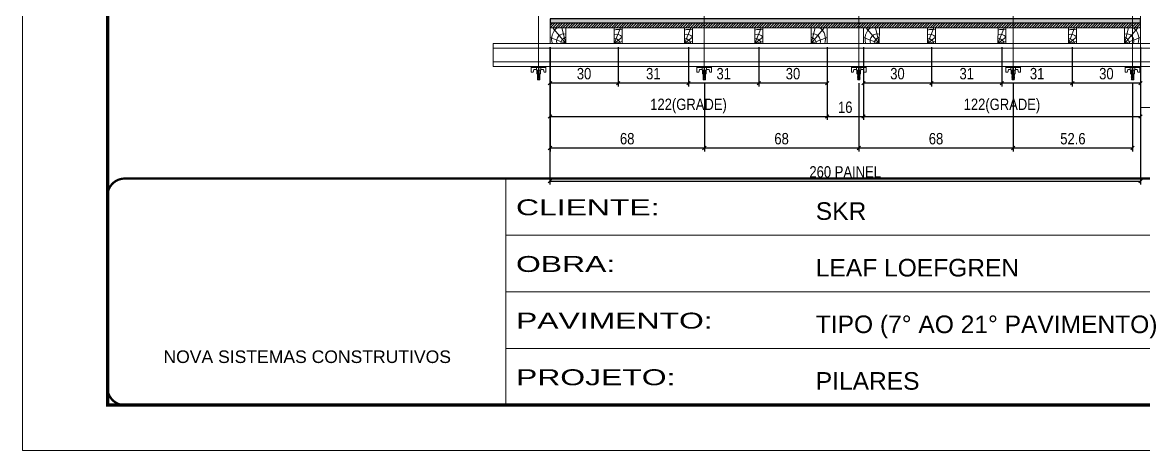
# Model space of a CAD drawing. Extents: x 14400 to 27878, y -21631 to 6985.
# Drawn here: x 16012 to 16999, y 2489 to 2866 of the extents above; entities that cross this region are included whole.
import ezdxf

# ---------------------------------------------------------------- set-up
doc = ezdxf.new("R2010")
doc.units = 0
doc.linetypes.add('CONTINUO', pattern=[0])
doc.linetypes.add('DASHED', pattern=[0.75, 0.5, -0.25])
doc.layers.add('CHAPA', color=1, linetype='Continuous')
doc.layers.add('COTA', color=241, linetype='Continuous')
for name, color, linetype, lineweight in [('Folhas', 255, 'Continuous', 9), ('Hachura', 251, 'Continuous', 9), ('Madeira', 126, 'Continuous', 18), ('Perfil Metálico', 224, 'Continuous', 18), ('SARRAFO DE PRESSAO', 251, 'DASHED', 9)]:
    doc.layers.add(name, color=color, linetype=linetype, lineweight=lineweight)
doc.styles.add('ARIAL', font='arial.ttf')
doc.styles.add('COTA TECNICA 2X', font='techl___.ttf', dxfattribs={"height": 10})
doc.styles.add('Tecnologia', font='')
doc.styles.get('Tecnologia').set_extended_font_data('Forgotten Futurist')
doc.dimstyles.new('SECAO PILAR', dxfattribs={"dimtxt": 10, "dimasz": 3, "dimexe": 3, "dimexo": 3, "dimgap": 3, "dimtad": 1, "dimdec": 1, "dimlfac": 0.5, "dimzin": 12, "dimdsep": 46, "dimtxsty": 'COTA TECNICA 2X', "dimblk1": 'OBLIQUE', "dimblk2": 'OBLIQUE', "dimsah": 1, "dimcen": 0.9, "dimclrd": 256, "dimclre": 256, "dimclrt": 256, "dimadec": 1, "dimazin": 3, "dimtfac": 1, "dimtdec": 1, "dimtmove": 0, "dimatfit": 3, "dimfxl": 1, "dimtolj": 1, "dimtzin": 12, "dimarcsym": 0})

# ---------------------------------------------------------------- blocks, each defined once
blk = doc.blocks.new('9999999999')
at = {"color": 30, "linetype": 'CONTINUO'}
for p, q in [((98564.56, 34230.21), (98564.56, 34429.45)), ((98564.56, 34379.64), (99583.98, 34379.64)), ((98564.56, 34329.83), (99487.98, 34329.83)), ((98564.56, 34280.02), (99487.98, 34280.02))]:
    blk.add_line(p, q, dxfattribs=at)
at = {"color": 30, "linetype": 'CONTINUO', "const_width": 2}
blk.add_lwpolyline([(99583.98, 34230.21), (99583.98, 34414.45, 0.414214), (99568.98, 34429.45), (98228.98, 34429.45, 0.414214), (98213.98, 34414.45), (98213.98, 34245.21, 0.414214), (98228.98, 34230.21), (99583.98, 34230.21)], format="xyb", dxfattribs=at)
at = {"layer": 'Folhas'}
blk.add_lwpolyline([(98138.98, 34190.21), (99623.98, 34190.21), (99623.98, 35240.21), (98138.98, 35240.21)], close=True, dxfattribs=at)
at = {"layer": 'Folhas', "color": 30, "const_width": 3}
blk.add_lwpolyline([(98213.98, 34230.21), (99583.98, 34230.21), (99583.98, 35200.21), (98213.98, 35200.21)], close=True, dxfattribs=at)
at = {"color": 7, "linetype": 'Continuous', "ltscale": 5, "style": 'ARIAL'}
for s, height, p in [('SKR', 15.483, (98837.68, 34393.13)), ('LEAF LOEFGREN', 15.4829, (98837.68, 34343.32)), ('TIPO (7° AO 21° PAVIMENTO)', 15.4829, (98837.68, 34293.51)), ('NOVA SISTEMAS CONSTRUTIVOS', 11.0592, (98263.19, 34267.21)), ('PILARES', 15.483, (98837.68, 34243.7))]:
    blk.add_text(s, height=height, dxfattribs=at).set_placement(p)
at = {"layer": 'Folhas', "color": 7, "style": 'Tecnologia', "width": 1.5}
for s, p in [('CLIENTE:', (98573.65, 34397.17)), ('OBRA:', (98573.65, 34347.31)), ('PAVIMENTO:', (98573.65, 34297.5)), ('PROJETO:', (98573.65, 34247.69))]:
    blk.add_text(s, height=14, dxfattribs=at).set_placement(p)
blk = doc.blocks.new('PONTALETE')
at = {"layer": 'Madeira'}
for q in [(2.71, 7), (7, 5.76), (7, 1.74)]:
    blk.add_line((0, 0), q, dxfattribs=at)
blk.add_lwpolyline([(0, 0), (7, 0), (7, 7), (0, 7)], close=True, dxfattribs=at)
for centre, radius, start, end in [((2.04, 0.06), 6.23, 37.2818, 109.0913), ((1.09, 0.9), 3.19, 343.603, 109.9847), ((-0.21, -0.78), 3.09, 14.6322, 86.0383)]:
    blk.add_arc(centre, radius, start, end, dxfattribs=at)
blk = doc.blocks.new('MEIO PONTALETE')
at = {"layer": 'Madeira'}
for q in [(2.71, 7), (3.5, 2.88), (3.5, 0.87)]:
    blk.add_line((0, 0), q, dxfattribs=at)
blk.add_lwpolyline([(0, 0), (3.5, 0), (3.5, 7), (0, 7)], close=True, dxfattribs=at)
for centre, radius, start, end in [((2.04, 0.06), 6.23, 76.4499, 109.0913), ((1.09, 0.9), 3.19, 40.9063, 109.9847), ((-0.21, -0.78), 3.09, 14.6322, 86.0383)]:
    blk.add_arc(centre, radius, start, end, dxfattribs=at)
blk = doc.blocks.new('_Oblique')
at = {"color": 0, "linetype": 'ByBlock', "lineweight": -2}
blk.add_line((-0.5, -0.5), (0.5, 0.5), dxfattribs=at)
blk = doc.blocks.new('*D1439')
at = {"layer": 'COTA', "lineweight": -2, "transparency": 16777216}
for p, q in [((23122.01, 369.02), (23122.01, 334.3)), ((23182.01, 369), (23182.01, 334.3)), ((23182.01, 337.3), (23122.01, 337.3))]:
    blk.add_line(p, q, dxfattribs=at)
at = {"layer": 'Defpoints', "color": 0, "transparency": 16777216}
for p in [(23122.01, 372.02), (23182.01, 372), (23122.01, 337.3)]:
    blk.add_point(p, dxfattribs=at)
at = {"layer": 'COTA', "lineweight": -2, "transparency": 16777216, "xscale": 3, "yscale": 3, "zscale": 3, "rotation": 180}
blk.add_blockref('_Oblique', (23122.01, 337.3), dxfattribs=at)
at = {"layer": 'COTA', "lineweight": -2, "transparency": 16777216, "xscale": 3, "yscale": 3, "zscale": 3}
blk.add_blockref('_Oblique', (23182.01, 337.3), dxfattribs=at)
at = {"layer": 'COTA', "transparency": 16777216, "insert": (23152.01, 345.52), "char_height": 10, "attachment_point": 5, "style": 'COTA TECNICA 2X'}
blk.add_mtext('\\A1;30', dxfattribs=at)
blk = doc.blocks.new('*D1440')
at = {"layer": 'COTA', "lineweight": -2, "transparency": 16777216}
for p, q in [((22938.02, 369.03), (22938.02, 304.88)), ((23182.01, 369), (23182.01, 304.88)), ((22938.02, 307.88), (23182.01, 307.88))]:
    blk.add_line(p, q, dxfattribs=at)
at = {"layer": 'Defpoints', "color": 0, "transparency": 16777216}
for p in [(22938.02, 372.03), (23182.01, 372), (23182.01, 307.88)]:
    blk.add_point(p, dxfattribs=at)
at = {"layer": 'COTA', "lineweight": -2, "transparency": 16777216, "xscale": 3, "yscale": 3, "zscale": 3, "rotation": 180}
blk.add_blockref('_Oblique', (22938.02, 307.88), dxfattribs=at)
at = {"layer": 'COTA', "lineweight": -2, "transparency": 16777216, "xscale": 3, "yscale": 3, "zscale": 3}
blk.add_blockref('_Oblique', (23182.01, 307.88), dxfattribs=at)
at = {"layer": 'COTA', "transparency": 16777216, "insert": (23060.01, 317.1), "char_height": 10, "attachment_point": 5, "style": 'COTA TECNICA 2X'}
blk.add_mtext('\\A1;122(GRADE)', dxfattribs=at)
blk = doc.blocks.new('*D1441')
at = {"layer": 'COTA', "lineweight": -2, "transparency": 16777216}
for p, q in [((23060.01, 369.02), (23060.01, 334.3)), ((23122.01, 369.02), (23122.01, 334.3)), ((23122.01, 337.3), (23060.01, 337.3))]:
    blk.add_line(p, q, dxfattribs=at)
at = {"layer": 'Defpoints', "color": 0, "transparency": 16777216}
for p in [(23060.01, 372.02), (23122.01, 372.02), (23060.01, 337.3)]:
    blk.add_point(p, dxfattribs=at)
at = {"layer": 'COTA', "lineweight": -2, "transparency": 16777216, "xscale": 3, "yscale": 3, "zscale": 3, "rotation": 180}
blk.add_blockref('_Oblique', (23060.01, 337.3), dxfattribs=at)
at = {"layer": 'COTA', "lineweight": -2, "transparency": 16777216, "xscale": 3, "yscale": 3, "zscale": 3}
blk.add_blockref('_Oblique', (23122.01, 337.3), dxfattribs=at)
at = {"layer": 'COTA', "transparency": 16777216, "insert": (23091.01, 345.52), "char_height": 10, "attachment_point": 5, "style": 'COTA TECNICA 2X'}
blk.add_mtext('\\A1;31', dxfattribs=at)
blk = doc.blocks.new('*D1442')
at = {"layer": 'COTA', "lineweight": -2, "transparency": 16777216}
for p, q in [((22998.01, 369.02), (22998.01, 334.3)), ((23060.01, 369.02), (23060.01, 334.3)), ((23060.01, 337.3), (22998.01, 337.3))]:
    blk.add_line(p, q, dxfattribs=at)
at = {"layer": 'Defpoints', "color": 0, "transparency": 16777216}
for p in [(22998.01, 372.02), (23060.01, 372.02), (22998.01, 337.3)]:
    blk.add_point(p, dxfattribs=at)
at = {"layer": 'COTA', "lineweight": -2, "transparency": 16777216, "xscale": 3, "yscale": 3, "zscale": 3, "rotation": 180}
blk.add_blockref('_Oblique', (22998.01, 337.3), dxfattribs=at)
at = {"layer": 'COTA', "lineweight": -2, "transparency": 16777216, "xscale": 3, "yscale": 3, "zscale": 3}
blk.add_blockref('_Oblique', (23060.01, 337.3), dxfattribs=at)
at = {"layer": 'COTA', "transparency": 16777216, "insert": (23029.01, 345.52), "char_height": 10, "attachment_point": 5, "style": 'COTA TECNICA 2X'}
blk.add_mtext('\\A1;31', dxfattribs=at)
blk = doc.blocks.new('*D1443')
at = {"layer": 'COTA', "lineweight": -2, "transparency": 16777216}
for p, q in [((22938.02, 369.02), (22938.02, 334.3)), ((22998.01, 369.02), (22998.01, 334.3)), ((22998.01, 337.3), (22938.02, 337.3))]:
    blk.add_line(p, q, dxfattribs=at)
at = {"layer": 'Defpoints', "color": 0, "transparency": 16777216}
for p in [(22938.02, 372.02), (22998.01, 372.02), (22938.02, 337.3)]:
    blk.add_point(p, dxfattribs=at)
at = {"layer": 'COTA', "lineweight": -2, "transparency": 16777216, "xscale": 3, "yscale": 3, "zscale": 3, "rotation": 180}
blk.add_blockref('_Oblique', (22938.02, 337.3), dxfattribs=at)
at = {"layer": 'COTA', "lineweight": -2, "transparency": 16777216, "xscale": 3, "yscale": 3, "zscale": 3}
blk.add_blockref('_Oblique', (22998.01, 337.3), dxfattribs=at)
at = {"layer": 'COTA', "transparency": 16777216, "insert": (22968.01, 345.52), "char_height": 10, "attachment_point": 5, "style": 'COTA TECNICA 2X'}
blk.add_mtext('\\A1;30', dxfattribs=at)
blk = doc.blocks.new('C')
at = {"layer": 'Hachura', "color": 0}
for p, q in [((0, 3.22), (0, -3.22)), ((0.45, 3.22), (0, 3.22)), ((0.46, 3.16), (0, 3.16)), ((0.46, 3.05), (0, 3.05)), ((0.46, 2.88), (0, 2.88)), ((0, 2.75), (0, -1.16)), ((0.46, 2.65), (0, 2.65)), ((0.46, 2.23), (0, 2.23)), ((0.46, 1.51), (0, 1.51)), ((0.39, 0.49), (0.17, 0.49)), ((0.45, -3.23), (0.45, 3.22)), ((0.45, 3.22), (2.58, 3.22)), ((1.74, 0.97), (0.45, 0.97)), ((1.45, 0.1), (0.45, 0.1)), ((1.35, 1.94), (1.35, 0.96)), ((2.58, 2.39), (1.47, 2.09)), ((1.74, -0.97), (1.74, 0.97)), ((1.74, 0.97), (1.74, 0.84)), ((1.74, 0.97), (1.74, 0.84)), ((1.74, 0.84), (3.35, 0.84)), ((3.35, 0.45), (1.74, 0.45)), ((2.58, 3.22), (2.58, 2.39)), ((3.32, 0.84), (3.32, -0.84)), ((3.35, 0.84), (3.35, -0.84)), ((3.68, 0.45), (3.35, 0.45)), ((3.84, -0.52), (3.35, 0.45)), ((3.35, 0.06), (3.67, -0.57)), ((3.68, 0.45), (4.16, -0.52)), ((3.72, 0.5), (4.25, -0.57)), ((4.37, -0.55), (3.83, 0.53)), ((4.15, 0.45), (3.93, 0.45)), ((4.42, -0.52), (3.93, 0.45)), ((4.15, 0.45), (4.26, 0.45)), ((4.26, 0.45), (4.74, -0.52)), ((4.3, 0.5), (4.83, -0.57)), ((4.95, -0.55), (4.41, 0.53)), ((4.51, 0.45), (4.84, 0.45)), ((5, -0.52), (4.51, 0.45)), ((4.84, 0.45), (5.32, -0.52)), ((4.88, 0.5), (5.41, -0.57)), ((5.53, -0.55), (4.99, 0.53)), ((5.58, -0.52), (5.09, 0.45)), ((5.42, 0.45), (5.09, 0.45)), ((5.58, -0.52), (5.09, 0.45)), ((5.42, 0.45), (5.74, -0.19)), ((5.46, 0.5), (5.74, -0.07)), ((5.74, 0.19), (5.57, 0.53)), ((5.74, 0.32), (5.68, 0.45)), ((5.68, 0.45), (5.74, 0.45)), ((5.74, 0.45), (5.9, 0.29)), ((5.74, 0.45), (5.74, -0.52)), ((5.9, -0.36), (5.9, 0.29)), ((0.45, 0), (0, 0)), ((0.46, -1.52), (0, -1.52)), ((0.46, -2.23), (0, -2.23)), ((0.46, -2.65), (0, -2.65)), ((0.46, -2.88), (0, -2.88)), ((0.46, -3.05), (0, -3.05)), ((0.46, -3.16), (0, -3.16)), ((0, -3.22), (2.57, -3.22)), ((0.08, -0.48), (0.29, -0.48)), ((0.29, -0.48), (0.4, -0.48)), ((0.45, 0), (0.45, -0.97)), ((0.45, -0.16), (1.45, -0.16)), ((0.45, -0.65), (0.45, -0.32)), ((0.45, -3.23), (0.45, -0.65)), ((0.45, -0.97), (1.74, -0.97)), ((1.35, -1.94), (1.35, -0.97)), ((2.58, -2.39), (1.47, -2.1)), ((3.35, -0.32), (1.74, -0.32)), ((3.35, -0.84), (1.74, -0.84)), ((2.58, -3.23), (2.58, -2.39)), ((3.35, -0.07), (3.58, -0.52)), ((3.35, -0.52), (3.58, -0.52)), ((3.84, -0.52), (4.16, -0.52)), ((4.42, -0.52), (4.74, -0.52)), ((4.63, -0.52), (4.74, -0.52)), ((5, -0.52), (5.32, -0.52)), ((5.58, -0.52), (5.74, -0.52)), ((5.74, -0.52), (5.9, -0.36)), ((5.74, -0.52), (5.74, -0.52))]:
    blk.add_line(p, q, dxfattribs=at)
for centre, radius, start, end in [((1.52, 1.94), 0.161, 104.7436, 180), ((1.44, -0.03), 0.129, 272.695, 87.305), ((3.81, 0.39), 0.143, 25.5688, 154.4312), ((4.39, 0.39), 0.143, 25.5688, 154.4312), ((4.97, 0.39), 0.143, 25.5688, 154.4312), ((5.55, 0.39), 0.143, 25.5688, 154.4312), ((0.17, -0.37), 0.174, 221.744, 317.8592), ((1.52, -1.94), 0.161, 180, 255.2564), ((3.71, -0.4), 0.174, 222.1408, 318.256), ((4.29, -0.4), 0.174, 222.1408, 318.256), ((4.87, -0.4), 0.174, 222.1408, 318.256), ((5.45, -0.4), 0.174, 222.1408, 318.256), ((5.61, -0.4), 0.174, 317.8592, 318.256)]:
    blk.add_arc(centre, radius, start, end, dxfattribs=at)
blk = doc.blocks.new('*D1444')
at = {"layer": 'COTA', "lineweight": -2, "transparency": 16777216}
for p, q in [((23398.02, 369.02), (23398.02, 334.3)), ((23458.02, 369), (23458.02, 334.3)), ((23458.02, 337.3), (23398.02, 337.3))]:
    blk.add_line(p, q, dxfattribs=at)
at = {"layer": 'Defpoints', "color": 0, "transparency": 16777216}
for p in [(23398.02, 372.02), (23458.02, 372), (23398.02, 337.3)]:
    blk.add_point(p, dxfattribs=at)
at = {"layer": 'COTA', "lineweight": -2, "transparency": 16777216, "xscale": 3, "yscale": 3, "zscale": 3, "rotation": 180}
blk.add_blockref('_Oblique', (23398.02, 337.3), dxfattribs=at)
at = {"layer": 'COTA', "lineweight": -2, "transparency": 16777216, "xscale": 3, "yscale": 3, "zscale": 3}
blk.add_blockref('_Oblique', (23458.02, 337.3), dxfattribs=at)
at = {"layer": 'COTA', "transparency": 16777216, "insert": (23428.02, 345.52), "char_height": 10, "attachment_point": 5, "style": 'COTA TECNICA 2X'}
blk.add_mtext('\\A1;30', dxfattribs=at)
blk = doc.blocks.new('*D1445')
at = {"layer": 'COTA', "lineweight": -2, "transparency": 16777216}
for p, q in [((23214.03, 369.03), (23214.03, 304.88)), ((23458.02, 369), (23458.02, 304.88)), ((23214.03, 307.88), (23458.02, 307.88))]:
    blk.add_line(p, q, dxfattribs=at)
at = {"layer": 'Defpoints', "color": 0, "transparency": 16777216}
for p in [(23214.03, 372.03), (23458.02, 372), (23458.02, 307.88)]:
    blk.add_point(p, dxfattribs=at)
at = {"layer": 'COTA', "lineweight": -2, "transparency": 16777216, "xscale": 3, "yscale": 3, "zscale": 3, "rotation": 180}
blk.add_blockref('_Oblique', (23214.03, 307.88), dxfattribs=at)
at = {"layer": 'COTA', "lineweight": -2, "transparency": 16777216, "xscale": 3, "yscale": 3, "zscale": 3}
blk.add_blockref('_Oblique', (23458.02, 307.88), dxfattribs=at)
at = {"layer": 'COTA', "transparency": 16777216, "insert": (23336.02, 317.1), "char_height": 10, "attachment_point": 5, "style": 'COTA TECNICA 2X'}
blk.add_mtext('\\A1;122(GRADE)', dxfattribs=at)
blk = doc.blocks.new('*D1446')
at = {"layer": 'COTA', "lineweight": -2, "transparency": 16777216}
for p, q in [((23336.02, 369.02), (23336.02, 334.3)), ((23398.02, 369.02), (23398.02, 334.3)), ((23398.02, 337.3), (23336.02, 337.3))]:
    blk.add_line(p, q, dxfattribs=at)
at = {"layer": 'Defpoints', "color": 0, "transparency": 16777216}
for p in [(23336.02, 372.02), (23398.02, 372.02), (23336.02, 337.3)]:
    blk.add_point(p, dxfattribs=at)
at = {"layer": 'COTA', "lineweight": -2, "transparency": 16777216, "xscale": 3, "yscale": 3, "zscale": 3, "rotation": 180}
blk.add_blockref('_Oblique', (23336.02, 337.3), dxfattribs=at)
at = {"layer": 'COTA', "lineweight": -2, "transparency": 16777216, "xscale": 3, "yscale": 3, "zscale": 3}
blk.add_blockref('_Oblique', (23398.02, 337.3), dxfattribs=at)
at = {"layer": 'COTA', "transparency": 16777216, "insert": (23367.02, 345.52), "char_height": 10, "attachment_point": 5, "style": 'COTA TECNICA 2X'}
blk.add_mtext('\\A1;31', dxfattribs=at)
blk = doc.blocks.new('*D1447')
at = {"layer": 'COTA', "lineweight": -2, "transparency": 16777216}
for p, q in [((23274.02, 369.02), (23274.02, 334.3)), ((23336.02, 369.02), (23336.02, 334.3)), ((23336.02, 337.3), (23274.02, 337.3))]:
    blk.add_line(p, q, dxfattribs=at)
at = {"layer": 'Defpoints', "color": 0, "transparency": 16777216}
for p in [(23274.02, 372.02), (23336.02, 372.02), (23274.02, 337.3)]:
    blk.add_point(p, dxfattribs=at)
at = {"layer": 'COTA', "lineweight": -2, "transparency": 16777216, "xscale": 3, "yscale": 3, "zscale": 3, "rotation": 180}
blk.add_blockref('_Oblique', (23274.02, 337.3), dxfattribs=at)
at = {"layer": 'COTA', "lineweight": -2, "transparency": 16777216, "xscale": 3, "yscale": 3, "zscale": 3}
blk.add_blockref('_Oblique', (23336.02, 337.3), dxfattribs=at)
at = {"layer": 'COTA', "transparency": 16777216, "insert": (23305.02, 345.52), "char_height": 10, "attachment_point": 5, "style": 'COTA TECNICA 2X'}
blk.add_mtext('\\A1;31', dxfattribs=at)
blk = doc.blocks.new('*D1448')
at = {"layer": 'COTA', "lineweight": -2, "transparency": 16777216}
for p, q in [((23214.03, 369.02), (23214.03, 334.3)), ((23274.02, 369.02), (23274.02, 334.3)), ((23274.02, 337.3), (23214.03, 337.3))]:
    blk.add_line(p, q, dxfattribs=at)
at = {"layer": 'Defpoints', "color": 0, "transparency": 16777216}
for p in [(23214.03, 372.02), (23274.02, 372.02), (23214.03, 337.3)]:
    blk.add_point(p, dxfattribs=at)
at = {"layer": 'COTA', "lineweight": -2, "transparency": 16777216, "xscale": 3, "yscale": 3, "zscale": 3, "rotation": 180}
blk.add_blockref('_Oblique', (23214.03, 337.3), dxfattribs=at)
at = {"layer": 'COTA', "lineweight": -2, "transparency": 16777216, "xscale": 3, "yscale": 3, "zscale": 3}
blk.add_blockref('_Oblique', (23274.02, 337.3), dxfattribs=at)
at = {"layer": 'COTA', "transparency": 16777216, "insert": (23244.02, 345.52), "char_height": 10, "attachment_point": 5, "style": 'COTA TECNICA 2X'}
blk.add_mtext('\\A1;30', dxfattribs=at)
blk = doc.blocks.new('*D1449')
at = {"layer": 'COTA', "lineweight": -2, "transparency": 16777216}
for p, q in [((23182.03, 369.02), (23182.03, 304.88)), ((23214.03, 369.02), (23214.03, 304.88)), ((23182.03, 307.88), (23214.03, 307.88))]:
    blk.add_line(p, q, dxfattribs=at)
at = {"layer": 'Defpoints', "color": 0, "transparency": 16777216}
for p in [(23182.03, 372.02), (23214.03, 372.02), (23214.03, 307.88)]:
    blk.add_point(p, dxfattribs=at)
at = {"layer": 'COTA', "lineweight": -2, "transparency": 16777216, "xscale": 3, "yscale": 3, "zscale": 3, "rotation": 180}
blk.add_blockref('_Oblique', (23182.03, 307.88), dxfattribs=at)
at = {"layer": 'COTA', "lineweight": -2, "transparency": 16777216, "xscale": 3, "yscale": 3, "zscale": 3}
blk.add_blockref('_Oblique', (23214.03, 307.88), dxfattribs=at)
at = {"layer": 'COTA', "transparency": 16777216, "insert": (23198.03, 315.98), "char_height": 10, "attachment_point": 5, "style": 'COTA TECNICA 2X'}
blk.add_mtext('\\A1;16', dxfattribs=at)
blk = doc.blocks.new('*D1451')
at = {"layer": 'COTA', "lineweight": -2, "transparency": 16777216}
for p, q in [((22937.96, 368.96), (22937.96, 247.97)), ((23458.02, 315.02), (23458.02, 247.97)), ((22937.96, 250.97), (23458.02, 250.97))]:
    blk.add_line(p, q, dxfattribs=at)
at = {"layer": 'Defpoints', "color": 0, "transparency": 16777216}
for p in [(22937.96, 371.96), (23458.02, 318.02), (23458.02, 250.97)]:
    blk.add_point(p, dxfattribs=at)
at = {"layer": 'COTA', "lineweight": -2, "transparency": 16777216, "xscale": 3, "yscale": 3, "zscale": 3, "rotation": 180}
blk.add_blockref('_Oblique', (22937.96, 250.97), dxfattribs=at)
at = {"layer": 'COTA', "lineweight": -2, "transparency": 16777216, "xscale": 3, "yscale": 3, "zscale": 3}
blk.add_blockref('_Oblique', (23458.02, 250.97), dxfattribs=at)
at = {"layer": 'COTA', "transparency": 16777216, "insert": (23197.99, 259.08), "char_height": 10, "attachment_point": 5, "style": 'COTA TECNICA 2X'}
blk.add_mtext('\\A1;260 PAINEL', dxfattribs=at)
blk = doc.blocks.new('*D1479')
at = {"layer": 'COTA', "lineweight": -2, "transparency": 16777216}
for p, q in [((22938.04, 369.02), (22938.04, 277.2)), ((23073.97, 337.22), (23073.97, 277.2)), ((22938.04, 280.2), (23073.97, 280.2))]:
    blk.add_line(p, q, dxfattribs=at)
at = {"layer": 'Defpoints', "color": 0, "transparency": 16777216}
for p in [(22938.04, 372.02), (23073.97, 340.22), (23073.97, 280.2)]:
    blk.add_point(p, dxfattribs=at)
at = {"layer": 'COTA', "lineweight": -2, "transparency": 16777216, "xscale": 3, "yscale": 3, "zscale": 3, "rotation": 180}
blk.add_blockref('_Oblique', (22938.04, 280.2), dxfattribs=at)
at = {"layer": 'COTA', "lineweight": -2, "transparency": 16777216, "xscale": 3, "yscale": 3, "zscale": 3}
blk.add_blockref('_Oblique', (23073.97, 280.2), dxfattribs=at)
at = {"layer": 'COTA', "transparency": 16777216, "insert": (23006, 288.32), "char_height": 10, "attachment_point": 5, "style": 'COTA TECNICA 2X'}
blk.add_mtext('\\A1;68', dxfattribs=at)
blk = doc.blocks.new('*D1480')
at = {"layer": 'COTA', "lineweight": -2, "transparency": 16777216}
for p, q in [((23073.97, 337.22), (23073.97, 277.2)), ((23209.97, 337.22), (23209.97, 277.2)), ((23073.97, 280.2), (23209.97, 280.2))]:
    blk.add_line(p, q, dxfattribs=at)
at = {"layer": 'Defpoints', "color": 0, "transparency": 16777216}
for p in [(23073.97, 340.22), (23209.97, 340.22), (23209.97, 280.2)]:
    blk.add_point(p, dxfattribs=at)
at = {"layer": 'COTA', "lineweight": -2, "transparency": 16777216, "xscale": 3, "yscale": 3, "zscale": 3, "rotation": 180}
blk.add_blockref('_Oblique', (23073.97, 280.2), dxfattribs=at)
at = {"layer": 'COTA', "lineweight": -2, "transparency": 16777216, "xscale": 3, "yscale": 3, "zscale": 3}
blk.add_blockref('_Oblique', (23209.97, 280.2), dxfattribs=at)
at = {"layer": 'COTA', "transparency": 16777216, "insert": (23141.97, 288.32), "char_height": 10, "attachment_point": 5, "style": 'COTA TECNICA 2X'}
blk.add_mtext('\\A1;68', dxfattribs=at)
blk = doc.blocks.new('*D1481')
at = {"layer": 'COTA', "lineweight": -2, "transparency": 16777216}
for p, q in [((23209.97, 337.22), (23209.97, 277.2)), ((23345.97, 337.22), (23345.97, 277.2)), ((23209.97, 280.2), (23345.97, 280.2))]:
    blk.add_line(p, q, dxfattribs=at)
at = {"layer": 'Defpoints', "color": 0, "transparency": 16777216}
for p in [(23209.97, 340.22), (23345.97, 340.22), (23345.97, 280.2)]:
    blk.add_point(p, dxfattribs=at)
at = {"layer": 'COTA', "lineweight": -2, "transparency": 16777216, "xscale": 3, "yscale": 3, "zscale": 3, "rotation": 180}
blk.add_blockref('_Oblique', (23209.97, 280.2), dxfattribs=at)
at = {"layer": 'COTA', "lineweight": -2, "transparency": 16777216, "xscale": 3, "yscale": 3, "zscale": 3}
blk.add_blockref('_Oblique', (23345.97, 280.2), dxfattribs=at)
at = {"layer": 'COTA', "transparency": 16777216, "insert": (23277.97, 288.32), "char_height": 10, "attachment_point": 5, "style": 'COTA TECNICA 2X'}
blk.add_mtext('\\A1;68', dxfattribs=at)
blk = doc.blocks.new('*D1482')
at = {"layer": 'COTA', "lineweight": -2, "transparency": 16777216}
for p, q in [((23345.97, 337.22), (23345.97, 277.2)), ((23451.1, 337.22), (23451.1, 277.2)), ((23345.97, 280.2), (23451.1, 280.2))]:
    blk.add_line(p, q, dxfattribs=at)
at = {"layer": 'Defpoints', "color": 0, "transparency": 16777216}
for p in [(23345.97, 340.22), (23451.1, 340.22), (23451.1, 280.2)]:
    blk.add_point(p, dxfattribs=at)
at = {"layer": 'COTA', "lineweight": -2, "transparency": 16777216, "xscale": 3, "yscale": 3, "zscale": 3, "rotation": 180}
blk.add_blockref('_Oblique', (23345.97, 280.2), dxfattribs=at)
at = {"layer": 'COTA', "lineweight": -2, "transparency": 16777216, "xscale": 3, "yscale": 3, "zscale": 3}
blk.add_blockref('_Oblique', (23451.1, 280.2), dxfattribs=at)
at = {"layer": 'COTA', "transparency": 16777216, "insert": (23398.53, 288.31), "char_height": 10, "attachment_point": 5, "style": 'COTA TECNICA 2X'}
blk.add_mtext('\\A1;52.6', dxfattribs=at)
blk = doc.blocks.new('A$C9791f2d9')
at = {"layer": 'Hachura'}
h = blk.add_hatch(color=256, dxfattribs=at)
h.dxf.hatch_style = 1
h.paths.add_polyline_path([(624.22, 142.38), (624.22, 145.98), (104.22, 145.98), (104.22, 142.38)])
h = blk.add_hatch(dxfattribs=at)
h.set_pattern_fill('ANSI31', color=256, scale=0.5, angle=360, style=0)
h.set_pattern_definition([(45, (7268.9606, 1533.2216), (-1.122532, 1.122532), [])])
h.paths.add_polyline_path([(624.22, 142.37), (624.22, 137.99), (104.22, 137.96), (104.22, 142.38)])
at = {"layer": 'CHAPA'}
blk.add_lwpolyline([(624.22, 145.98), (104.22, 145.98), (104.22, 142.38), (624.22, 142.38)], close=True, dxfattribs=at)
at = {"layer": 'Hachura'}
for p, q in [((94.12, 93.24), (94.13, 233.13)), ((240.06, 93.24), (240.07, 233.13)), ((376.06, 93.24), (376.07, 233.13)), ((512.06, 93.24), (512.07, 233.13)), ((617.19, 93.24), (617.2, 175.86))]:
    blk.add_line(p, q, dxfattribs=at)
blk.add_lwpolyline([(104.22, 142.38), (624.22, 142.38), (624.22, 137.98), (104.22, 137.98)], close=True, dxfattribs=at)
at = {"layer": 'Madeira'}
for points in [[(104.2, 124.04), (104.22, 138.04), (348.21, 138.04), (348.19, 124.04)], [(380.21, 124.04), (380.22, 138.04), (624.22, 138.04), (624.2, 124.04)]]:
    blk.add_lwpolyline(points, close=True, dxfattribs=at)
at = {"layer": 'Perfil Metálico'}
for points in [[(624.18, 697.93), (644.18, 697.93), (644.19, 67.93), (624.19, 67.93)], [(54, 104.04), (54, 124.04), (687.63, 124.04), (687.63, 104.04)], [(687.63, 120.04), (687.63, 108.04), (54, 108.04), (54, 120.04)]]:
    blk.add_lwpolyline(points, close=True, dxfattribs=at)
at = {"layer": 'Hachura', "linetype": 'Continuous', "xscale": -2, "yscale": 2, "zscale": 2, "rotation": 90}
for p in [(94.12, 104.04), (240.06, 104.04), (376.06, 104.04), (512.06, 104.04), (617.19, 104.04)]:
    blk.add_blockref('C', p, dxfattribs=at)
at = {"layer": 'Madeira'}
for name, p, xscale, yscale, zscale, rotation in [('PONTALETE', (118.2, 124.04), 2, 2, 2, 89.93708930310329), ('MEIO PONTALETE', (160.7, 124.04), 1.999999997962732, 1.999999997962732, 1.999999997962732, 359.9370893031033), ('MEIO PONTALETE', (222.7, 124.04), 1.999999997962732, 1.999999997962732, 1.999999997962732, 359.9370893031033), ('MEIO PONTALETE', (284.7, 124.04), 1.999999997962732, 1.999999997962732, 1.999999997962732, 359.9370893031033), ('PONTALETE', (334.19, 124.06), -2, 2, 2, 269.9370893031033), ('PONTALETE', (394.21, 124.04), 2, 2, 2, 89.93708930310329), ('MEIO PONTALETE', (436.71, 124.04), 1.999999997962732, 1.999999997962732, 1.999999997962732, 359.9370893031033), ('MEIO PONTALETE', (498.71, 124.04), 1.999999997962732, 1.999999997962732, 1.999999997962732, 359.9370893031033), ('MEIO PONTALETE', (560.71, 124.04), 1.999999997962732, 1.999999997962732, 1.999999997962732, 359.9370893031033), ('PONTALETE', (610.2, 124.06), -2, 2, 2, 269.9370893031033)]:
    blk.add_blockref(name, p, dxfattribs=dict(at, xscale=xscale, yscale=yscale, zscale=zscale, rotation=rotation))
at = {"layer": 'COTA'}
dim = blk.add_linear_dim(base=(624.18, 3), p1=(104.12, 123.99), p2=(624.18, 70.04), text='<> PAINEL', dimstyle='SECAO PILAR', dxfattribs=at)
dim.commit()
dim.dimension.update_dxf_attribs({"geometry": '*D1451', "text_midpoint": (364.15, 11.1), "insert": (-22833.84, -247.97)})
for base, p1, p2, picture, middle in [((348.17, 59.91), (104.18, 124.06), (348.17, 124.03), '*D1440', (226.18, 69.13)), ((624.18, 59.91), (380.19, 124.06), (624.18, 124.03), '*D1445', (502.18, 69.13))]:
    dim = blk.add_linear_dim(base=base, p1=p1, p2=p2, angle=180, text='<>(GRADE)', dimstyle='SECAO PILAR', dxfattribs=at)
    dim.commit()
    dim.dimension.update_dxf_attribs({"geometry": picture, "text_midpoint": middle, "insert": (-22833.84, -247.97)})
for base, p1, p2, picture, middle in [((104.18, 89.33), (164.17, 124.04), (104.18, 124.04), '*D1443', (134.18, 97.55)), ((164.17, 89.33), (226.17, 124.04), (164.17, 124.04), '*D1442', (195.17, 97.55)), ((226.17, 89.33), (288.17, 124.04), (226.17, 124.04), '*D1441', (257.17, 97.55)), ((288.17, 89.33), (348.17, 124.03), (288.17, 124.04), '*D1439', (318.17, 97.55)), ((380.19, 89.33), (440.18, 124.04), (380.19, 124.04), '*D1448', (410.18, 97.55)), ((440.18, 89.33), (502.18, 124.04), (440.18, 124.04), '*D1447', (471.18, 97.55)), ((502.18, 89.33), (564.18, 124.04), (502.18, 124.04), '*D1446', (533.18, 97.55)), ((564.18, 89.33), (624.18, 124.03), (564.18, 124.04), '*D1444', (594.18, 97.55))]:
    dim = blk.add_linear_dim(base=base, p1=p1, p2=p2, angle=180, dimstyle='SECAO PILAR', dxfattribs=at)
    dim.commit()
    dim.dimension.update_dxf_attribs({"geometry": picture, "text_midpoint": middle, "insert": (-22833.84, -247.97)})
for base, p1, p2, picture, middle in [((240.13, 32.22), (104.2, 124.04), (240.13, 92.24), '*D1479', (172.17, 40.35)), ((380.19, 59.91), (348.19, 124.04), (380.19, 124.04), '*D1449', (364.19, 68.01)), ((376.13, 32.22), (240.13, 92.24), (376.13, 92.24), '*D1480', (308.13, 40.35))]:
    dim = blk.add_linear_dim(base=base, p1=p1, p2=p2, dimstyle='SECAO PILAR', dxfattribs=at)
    dim.commit()
    dim.dimension.update_dxf_attribs({"geometry": picture, "text_midpoint": middle, "insert": (-22833.84, -247.97)})
for base, p1, p2, picture, middle in [((512.13, 32.22), (376.13, 92.24), (512.13, 92.24), '*D1481', (444.13, 40.35)), ((617.26, 32.22), (512.13, 92.24), (617.26, 92.24), '*D1482', (564.7, 40.33))]:
    dim = blk.add_linear_dim(base=base, p1=p1, p2=p2, dimstyle='SECAO PILAR', override={"dimtmove": 1}, dxfattribs=at)
    dim.commit()
    dim.dimension.update_dxf_attribs({"geometry": picture, "text_midpoint": middle, "insert": (-22833.84, -247.97)})

msp = doc.modelspace()

# ---------------------------------------------------------------- block references
msp.add_blockref('A$C9791f2d9', (16372.408, 2722.925))
at = {"layer": 'SARRAFO DE PRESSAO', "color": 6, "linetype": 'ByBlock'}
msp.add_blockref('9999999999', (-82127.011, -31701.203), dxfattribs=at)

doc.saveas('drawing.dxf')
